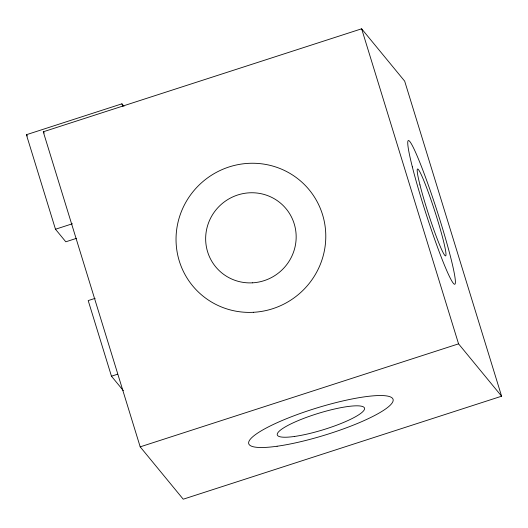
<?xml version="1.0" encoding="UTF-8"?>
<svg xmlns="http://www.w3.org/2000/svg" width="528" height="528" viewBox="0 0 528 528"><rect width="100%" height="100%" fill="white"/><g stroke="black" fill="none" stroke-linecap="round" stroke-linejoin="round"><path stroke-width="0.79" d="M76.613 238.306L65.809 241.804L55.48 229.238L26.4 134.719L121.909 103.825L123.974 106.339M43.27 131.795L361.634 28.802L404.679 81.154L501.6 396.205L183.229 499.198L140.191 446.846L43.27 131.795L44.293 133.036M55.48 229.238L72.455 223.747M95.146 298.34L88.202 300.584L111.461 376.2L123.341 390.647M111.461 376.2L117.638 374.2M140.191 446.846L458.561 343.853L501.6 396.205M26.4 134.719L27.436 135.98M361.634 28.802L458.561 343.853M121.909 103.825L122.635 106.187M412.328 166.861A75.504 5.689 72.1 0 0 453.427 283.391A75.504 5.689 72.1 0 0 429.099 187.262A75.504 5.689 72.1 0 0 412.328 166.861M419.958 184.912A45.639 3.439 72.1 0 0 444.8 255.354A45.639 3.439 72.1 0 0 430.096 197.248A45.639 3.439 72.1 0 0 419.958 184.912M252.437 282.836A45.639 44.695 -39.4 0 0 289.324 213.206A45.639 44.695 -39.4 0 0 210.976 217.43A45.639 44.695 -39.4 0 0 252.437 282.836M253.44 312.292A75.504 73.946 -39.4 0 0 314.464 197.096A75.504 73.946 -39.4 0 0 184.84 204.085A75.504 73.946 -39.4 0 0 253.44 312.292M277.088 446.239A75.504 14.15 -17.1 0 0 392.594 402.191A75.504 14.15 -17.1 0 0 293 416.143A75.504 14.15 -17.1 0 0 277.088 446.239M294.419 436.465A45.639 8.554 -17.1 0 0 364.234 409.84A45.639 8.554 -17.1 0 0 304.036 418.275A45.639 8.554 -17.1 0 0 294.419 436.465"/></g></svg>
